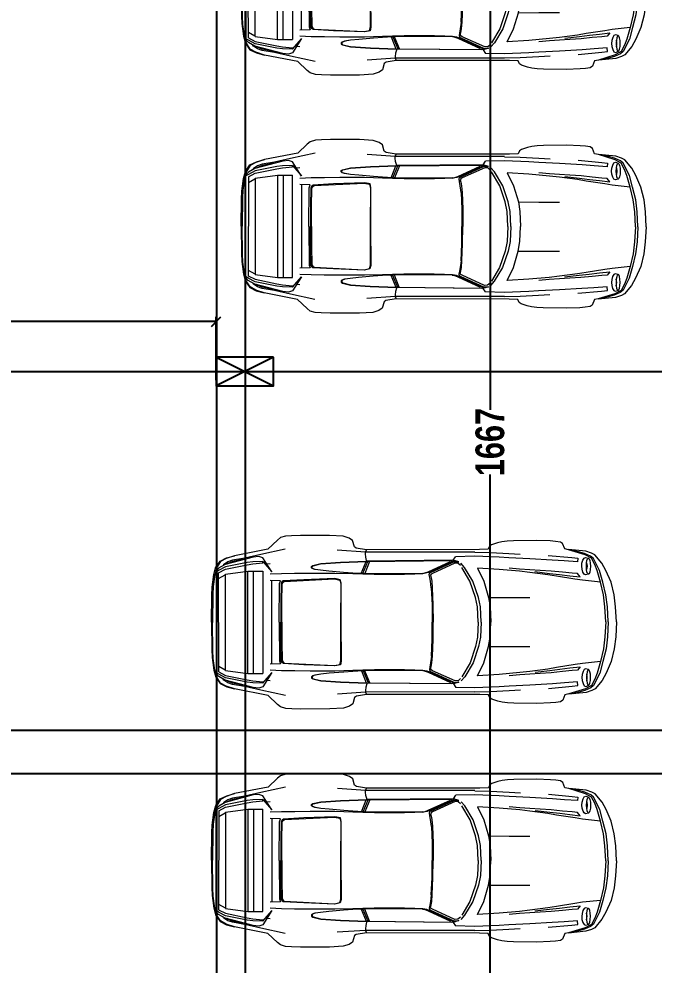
# Model space of a CAD drawing. Extents: x 250879 to 348495, y -51522 to -9360.
# Drawn here: x 337332 to 337996, y -45251 to -44262 of the extents above; entities that cross this region are included whole.
import ezdxf

# ---------------------------------------------------------------- set-up
doc = ezdxf.new("R2010")
doc.units = 0
doc.layers.get('0').update_dxf_attribs({"linetype": 'CONTINUOUS'})
doc.layers.get('DEFPOINTS').update_dxf_attribs({"color": 9, "linetype": 'CONTINUOUS'})
for name, color, linetype in [('AXIS', 1, 'CONTINUOUS'), ('COLUMN', 5, 'CONTINUOUS'), ('FURNITURE', 4, 'CONTINUOUS'), ('WALL', 7, 'CONTINUOUS')]:
    doc.layers.add(name, color=color, linetype=linetype)
doc.layers.add('FIGURES', color=153, linetype='CONTINUOUS', lineweight=0)
doc.layers.add('VIS', color=8, linetype='CONTINUOUS', lineweight=18)
doc.styles.add('CITYBLUEPRINT', font='cityb___.ttf', dxfattribs={"width": 0.8})
doc.dimstyles.new('50', dxfattribs={"dimtxt": 30, "dimasz": 10, "dimexe": 5, "dimexo": 6, "dimgap": 5, "dimtad": 0, "dimdec": 0, "dimdsep": 46, "dimtxsty": 'CITYBLUEPRINT', "dimblk1": 'OBLIQUE', "dimblk2": 'OBLIQUE', "dimsah": 1, "dimcen": 0.05, "dimdle": 0.03, "dimclrd": 24, "dimclre": 22, "dimclrt": 30, "dimadec": 0, "dimazin": 0, "dimtfac": 1, "dimtdec": 0, "dimtix": 1, "dimtmove": 0, "dimatfit": 3, "dimldrblk": 'OBLIQUE', "dimfxl": 1, "dimtolj": 1, "dimtzin": 0, "dimarcsym": 0})

# ---------------------------------------------------------------- blocks, each defined once
blk = doc.blocks.new('XREF1$0$02PCAR09')
at = {"color": 0, "linetype": 'ByBlock'}
for p, q in [((-136.04, 35.43), (-138.14, 34.83)), ((-133.57, 35.58), (-136.04, 35.43)), ((-129.86, 35.7), (-133.57, 35.58)), ((-117.88, 35.7), (-129.86, 35.7)), ((-112.33, 35.34), (-117.88, 35.7)), ((-109.85, 34.59), (-112.33, 35.34)), ((-139.39, 33.77), (-143.26, 30.05)), ((-138.14, 34.83), (-139.39, 33.77)), ((-108.47, 33.6), (-109.85, 34.59)), ((-107.73, 30.95), (-108.47, 33.6)), ((-52.16, 31.23), (-52.64, 29.95)), ((-51.29, 31.76), (-52.16, 31.23)), ((-48.85, 32.53), (-51.29, 31.76)), ((-47.09, 33.02), (-48.85, 32.53)), ((-44.85, 33.29), (-47.09, 33.02)), ((-42.26, 33.45), (-44.85, 33.29)), ((-32.75, 33.53), (-42.26, 33.45)), ((-27.18, 33.31), (-32.75, 33.53)), ((-24.96, 33.14), (-27.18, 33.31)), ((-22.98, 32.83), (-24.96, 33.14)), ((-22.13, 32.24), (-22.98, 32.83)), ((-21.22, 30), (-22.13, 32.24)), ((-157.04, 27.42), (-160.49, 26.23)), ((-160.29, 26.5), (-157.04, 27.42)), ((-143.26, 30.05), (-157.04, 27.42)), ((-146.25, 27.9), (-152.81, 26.43)), ((-136.16, 30.07), (-146.25, 27.9)), ((-103.18, 28.82), (-114.79, 29.59)), ((-107, 30.43), (-107.73, 30.95)), ((-102.8, 29.76), (-107, 30.43)), ((-103.18, 28.82), (-102.8, 29.76)), ((-58.2, 28.79), (-103.18, 28.82)), ((-103.18, 28.09), (-103.18, 28.82)), ((-103.06, 26.7), (-103.18, 28.09)), ((-56.22, 29.83), (-102.8, 29.76)), ((-58.2, 28.77), (-51.78, 28.55)), ((-52.64, 29.95), (-56.22, 29.83)), ((-51.78, 28.55), (-44.15, 28.14)), ((-44.15, 28.14), (-39.54, 27.93)), ((-28.03, 27.35), (-18.29, 26.45)), ((-19.65, 29.66), (-21.22, 30)), ((-12.48, 29.04), (-19.65, 29.78)), ((-12.79, 27.56), (-19.65, 29.66)), ((-13.04, 28.18), (-17.96, 29.55)), ((-10.59, 27.09), (-13.04, 28.18)), ((-10.26, 26.19), (-12.79, 27.56)), ((-10.14, 28.29), (-12.48, 29.04)), ((-8.78, 27.56), (-10.14, 28.29)), ((-5.94, 24.09), (-8.78, 27.56)), ((-164.79, 22.49), (-162.98, 25.22)), ((-162.81, 24.98), (-164.42, 22.49)), ((-160.88, 23.8), (-163.6, 22.32)), ((-162.98, 25.22), (-160.29, 26.5)), ((-160.49, 26.23), (-162.81, 24.98)), ((-161.5, 23.73), (-161.74, 23.33)), ((-159.78, 24.91), (-161.5, 23.73)), ((-149.39, 26.87), (-160.88, 23.8)), ((-151.85, 24.65), (-160.77, 22.81)), ((-160.77, 21.82), (-151.85, 23.66)), ((-159.78, 24.24), (-160.17, 23.99)), ((-157.91, 25.53), (-159.78, 24.91)), ((-157.91, 25.01), (-159.78, 24.24)), ((-152.81, 26.43), (-157.91, 25.53)), ((-153.83, 25.85), (-157.91, 25.01)), ((-153.47, 26.28), (-153.83, 25.85)), ((-149.51, 24.91), (-151.85, 24.65)), ((-151.85, 23.66), (-149.51, 24.04)), ((-145.43, 25.03), (-149.51, 24.91)), ((-149.51, 24.04), (-145.43, 24.53)), ((-147.04, 27.13), (-149.39, 26.87)), ((-145.43, 26.52), (-147.04, 27.13)), ((-141.73, 20.71), (-145.43, 26.52)), ((-145.43, 25.03), (-141.73, 20.73)), ((-145.43, 24.53), (-145.43, 25.03)), ((-142.39, 24.02), (-143.85, 23.95)), ((-124.86, 23.34), (-121.58, 24.14)), ((-124.69, 23.22), (-121.6, 24.01)), ((-121.6, 24.01), (-113.44, 24.57)), ((-121.58, 24.14), (-113.44, 24.69)), ((-113.44, 24.69), (-102.68, 25.08)), ((-113.44, 24.57), (-102.68, 24.96)), ((-104.9, 20.03), (-102.9, 24.96)), ((-104.22, 19.99), (-102.17, 24.96)), ((-101.45, 24.96), (-103.47, 19.98)), ((-102.68, 25.44), (-103.06, 26.7)), ((-67.1, 25.44), (-102.68, 25.06)), ((-102.68, 25.08), (-102.68, 25.44)), ((-102.68, 24.94), (-67.65, 25.32)), ((-102.68, 25.06), (-102.68, 24.94)), ((-77.45, 20.66), (-68.24, 24.88)), ((-67.39, 24.89), (-76.59, 20.66)), ((-76.17, 20.52), (-66.86, 24.77)), ((-66.4, 24.24), (-75.65, 20.03)), ((-66.42, 25.2), (-67.39, 24.89)), ((-67.1, 25.46), (-66.11, 26.89)), ((-67.1, 25.54), (-67.1, 25.54)), ((-64.81, 24.72), (-67.1, 25.46)), ((-66.86, 24.77), (-65.78, 24.81)), ((-65.14, 24.16), (-66.4, 24.24)), ((-58.32, 27.06), (-66.11, 26.89)), ((-65.78, 24.81), (-64.81, 24.72)), ((-64.13, 23.29), (-65.14, 24.16)), ((-62.4, 22.49), (-63.89, 24.21)), ((-48.2, 26.63), (-58.32, 27.06)), ((-44.15, 26.41), (-48.2, 26.63)), ((-35.6, 25.95), (-44.15, 26.41)), ((-26.33, 25.46), (-35.6, 25.95)), ((-21.41, 25.08), (-26.33, 25.46)), ((-16.03, 24.72), (-21.41, 25.08)), ((-18.29, 26.45), (-15.88, 26.19)), ((-15.88, 26.19), (-16.03, 24.72)), ((-14.22, 22.91), (-14.12, 24.14)), ((-14.12, 24.14), (-13.76, 25.41)), ((-13.76, 25.41), (-13.28, 26.26)), ((-13.28, 26.26), (-12.67, 26.55)), ((-12.67, 26.55), (-11.49, 26.19)), ((-12.31, 22.86), (-12.22, 24.26)), ((-12.22, 24.26), (-12.07, 25.22)), ((-12.22, 24.26), (-12.04, 22.86)), ((-12.07, 25.22), (-11.81, 25.93)), ((-11.81, 25.93), (-11.49, 26.19)), ((-11.49, 26.19), (-11.18, 25.93)), ((-11.18, 25.93), (-10.93, 25.22)), ((-10.93, 25.22), (-10.74, 24.13)), ((-10.74, 24.13), (-10.69, 22.86)), ((-9.43, 26.13), (-10.59, 27.09)), ((-8.9, 23.63), (-10.26, 26.19)), ((-6.9, 21.08), (-9.43, 26.13)), ((-7.91, 21.15), (-8.9, 23.63)), ((-4.27, 21.14), (-5.94, 24.09)), ((-166.21, 14.44), (-165.56, 19.69)), ((-165.19, 19.69), (-165.8, 14.82)), ((-165.56, 19.69), (-164.79, 22.49)), ((-164.42, 22.49), (-165.19, 19.69)), ((-163.6, 22.32), (-164.59, 21.21)), ((-163.6, 21.32), (-164.59, 20.71)), ((-164.59, -21.21), (-164.59, 21.21)), ((-160.77, 22.81), (-163.6, 21.32)), ((-163.6, 20.33), (-160.77, 21.82)), ((-163.6, 20.33), (-163.6, -20.33)), ((-163.6, 18.05), (-160.88, 19.53)), ((-160.77, 19.82), (-151.61, 21.07)), ((-160.77, 19.82), (-160.77, -19.82)), ((-151.61, 21.07), (-151.61, -21.07)), ((-151.61, 21.07), (-145.43, 21.07)), ((-149.26, 21.07), (-149.26, -21.19)), ((-145.43, -21.07), (-145.43, 21.07)), ((-137.77, 19.96), (-142.39, 19.75)), ((-132.34, 20.03), (-137.77, 19.96)), ((-126.04, 20.1), (-132.34, 20.03)), ((-115.78, 20.11), (-126.04, 20.1)), ((-125.42, 22.45), (-125.37, 22.96)), ((-125.08, 22.11), (-125.42, 22.45)), ((-125.37, 22.96), (-124.86, 23.34)), ((-125.15, 22.43), (-125.13, 22.84)), ((-124.89, 22.11), (-125.15, 22.43)), ((-125.13, 22.84), (-124.69, 23.22)), ((-124.01, 21.73), (-125.08, 22.11)), ((-123.84, 21.73), (-124.89, 22.11)), ((-121.62, 21.38), (-124.01, 21.73)), ((-121.62, 21.38), (-123.84, 21.73)), ((-118.22, 21.03), (-121.62, 21.38)), ((-112.19, 20.51), (-118.22, 21.03)), ((-108.37, 19.87), (-115.78, 20.11)), ((-108.37, 20.23), (-112.19, 20.51)), ((-104.22, 19.99), (-108.37, 20.23)), ((-104.27, 19.73), (-108.37, 19.87)), ((-99.56, 19.65), (-104.27, 19.73)), ((-99.52, 19.84), (-104.22, 19.99)), ((-87.11, 19.64), (-99.56, 19.65)), ((-87.11, 19.87), (-99.52, 19.84)), ((-82.86, 19.87), (-87.11, 19.87)), ((-82.86, 19.72), (-87.11, 19.64)), ((-79.67, 19.98), (-82.86, 19.87)), ((-79.63, 19.86), (-82.86, 19.72)), ((-79.67, 19.96), (-78.74, 20.2)), ((-77.89, 20.2), (-79.63, 19.86)), ((-78.74, 20.2), (-77.45, 20.66)), ((-77.21, 20.44), (-77.89, 20.2)), ((-76.59, 20.66), (-77.21, 20.44)), ((-76.95, 19.52), (-76.71, 20.25)), ((-76.73, 18.37), (-76.95, 19.52)), ((-76.71, 20.25), (-76.17, 20.52)), ((-76.22, 19.69), (-76.44, 19.24)), ((-75.65, 20.03), (-76.22, 19.69)), ((-60.22, 16.82), (-63.6, 22.49)), ((-58.97, 16.82), (-62.4, 22.49)), ((-57.13, 22.11), (-54.53, 16.8)), ((-48.2, 21.63), (-57.13, 22.11)), ((-39.78, 20.85), (-48.2, 21.63)), ((-39.78, 21.75), (-44.12, 22.11)), ((-35.6, 21.46), (-39.78, 21.75)), ((-35.6, 20.37), (-39.78, 20.85)), ((-31.38, 21.21), (-35.6, 21.46)), ((-28.21, 19.38), (-35.6, 20.37)), ((-33.48, 20.69), (-27.45, 19.99)), ((-26.79, 20.88), (-31.38, 21.21)), ((-27.45, 19.99), (-23.36, 19.5)), ((-22.2, 20.45), (-26.79, 20.88)), ((-23.36, 19.5), (-19.12, 18.97)), ((-18.2, 20.06), (-22.2, 20.45)), ((-16, 19.87), (-18.2, 20.06)), ((-14.89, 18.51), (-16, 19.87)), ((-14.12, 21.68), (-14.22, 22.91)), ((-13.76, 20.44), (-14.12, 21.68)), ((-13.28, 19.65), (-13.76, 20.44)), ((-12.67, 19.33), (-13.28, 19.65)), ((-11.49, 19.6), (-12.67, 19.33)), ((-12.24, 21.56), (-12.31, 22.86)), ((-12.04, 22.86), (-12.24, 21.56)), ((-12.07, 20.57), (-12.24, 21.58)), ((-11.81, 19.84), (-12.07, 20.57)), ((-11.49, 19.6), (-11.81, 19.84)), ((-11.18, 19.81), (-11.49, 19.6)), ((-10.93, 20.51), (-11.18, 19.81)), ((-10.74, 21.58), (-10.93, 20.51)), ((-10.69, 22.86), (-10.74, 21.58)), ((-6.56, 16.32), (-7.91, 21.15)), ((-5.57, 16.32), (-6.9, 21.08)), ((-2.17, 16.31), (-4.27, 21.14)), ((-138.14, 17.06), (-142.38, 17.26)), ((-141.73, 17.26), (-141.73, -17.16)), ((-138.66, 0), (-138.57, 15.9)), ((-138.57, 15.9), (-138.14, 17.06)), ((-137.9, 15.9), (-138.04, 8.28)), ((-137.51, 16.58), (-137.9, 15.9)), ((-137.56, 8.16), (-137.48, 15.78)), ((-136.98, 17.01), (-137.51, 16.58)), ((-137.48, 15.78), (-137.08, 16.44)), ((-137.08, 16.44), (-136.55, 16.78)), ((-128.55, 17.52), (-136.98, 17.01)), ((-136.55, 16.78), (-115.95, 17.82)), ((-115.76, 17.94), (-128.55, 17.52)), ((-115.95, 17.82), (-113.73, 17.36)), ((-113.56, 17.48), (-115.76, 17.94)), ((-113.73, 17.36), (-113.35, 15.95)), ((-113.2, 16.07), (-113.56, 17.48)), ((-113.4, -0.02), (-113.2, 16.07)), ((-113.35, 15.95), (-113.4, 0.02)), ((-76.42, 16.82), (-76.73, 18.37)), ((-76.44, 19.24), (-76.15, 18.22)), ((-76.1, 14.07), (-76.42, 16.82)), ((-76.15, 18.22), (-75.93, 16.82)), ((-75.93, 16.82), (-75.72, 13.98)), ((-60.22, 16.82), (-60.22, 16.82)), ((-58, 10.14), (-60.22, 16.82)), ((-56.75, 10.14), (-58.97, 16.82)), ((-54.53, 16.8), (-52.55, 10.14)), ((-24.62, 18.78), (-28.21, 19.38)), ((-17.01, 17.6), (-24.62, 18.78)), ((-19.12, 18.97), (-14.89, 18.51)), ((-13.95, 17.11), (-17.01, 17.6)), ((-6.56, 16.32), (-13.95, 17.11)), ((-5.26, 11.13), (-6.56, 16.32)), ((-4.27, 11.13), (-5.57, 16.32)), ((-0.87, 11.13), (-2.17, 16.31)), ((-166.35, 11.22), (-166.21, 14.44)), ((-165.8, 14.82), (-165.94, 11.59)), ((-76.1, 14.07), (-75.74, 7.15)), ((-75.72, 13.98), (-75.43, 7.15)), ((-166.57, 0.02), (-166.35, 11.22)), ((-165.94, 11.59), (-166.08, 0)), ((-138.04, 8.28), (-138.04, 0)), ((-137.56, 0), (-137.56, 8.16)), ((-57.13, 6.18), (-58, 10.14)), ((-55.9, 6.18), (-56.75, 10.14)), ((-52.55, 10.14), (-44.12, 10.09)), ((-52.55, 10.14), (-51.92, 6.18)), ((-44.12, 10.09), (-35.6, 10.09)), ((-4.7, 6.2), (-5.26, 11.13)), ((-3.7, 6.2), (-4.27, 11.13)), ((-0.31, 6.18), (-0.87, 11.13)), ((-75.74, 7.15), (-75.77, 0)), ((-75.43, 7.15), (-75.4, 0)), ((-56.89, 0), (-57.13, 6.18)), ((-55.64, 0), (-55.9, 6.18)), ((-51.92, 6.18), (-51.68, 0)), ((-4.39, 0), (-4.7, 6.2)), ((-3.4, 0), (-3.7, 6.2)), ((0, 0), (-0.31, 6.18)), ((-165.94, -11.59), (-166.08, 0)), ((-138.66, 0), (-138.57, -15.9)), ((-138.04, -8.28), (-138.04, 0)), ((-137.56, 0), (-137.56, -8.16)), ((-113.4, 0.02), (-113.2, -16.07)), ((-75.74, -7.15), (-75.77, 0)), ((-75.43, -7.15), (-75.4, 0)), ((-56.89, 0), (-57.13, -6.18)), ((-55.64, 0), (-55.9, -6.18)), ((-51.92, -6.18), (-51.68, 0)), ((-4.39, 0), (-4.7, -6.2)), ((-3.4, 0), (-3.7, -6.2)), ((0, 0), (-0.31, -6.18)), ((-166.57, -0.02), (-166.35, -11.22)), ((-113.35, -15.95), (-113.4, -0.02)), ((-76.1, -14.07), (-75.74, -7.15)), ((-75.72, -13.98), (-75.43, -7.15)), ((-57.13, -6.18), (-58, -10.14)), ((-55.9, -6.18), (-56.75, -10.14)), ((-52.55, -10.14), (-51.92, -6.18)), ((-4.7, -6.2), (-5.26, -11.13)), ((-3.7, -6.2), (-4.27, -11.13)), ((-0.31, -6.18), (-0.87, -11.13)), ((-166.35, -11.22), (-166.21, -14.44)), ((-165.8, -14.82), (-165.94, -11.59)), ((-137.9, -15.9), (-138.04, -8.28)), ((-137.56, -8.16), (-137.48, -15.78)), ((-58, -10.14), (-60.22, -16.82)), ((-56.75, -10.14), (-58.97, -16.82)), ((-54.53, -16.8), (-52.55, -10.14)), ((-52.55, -10.14), (-44.12, -10.09)), ((-44.12, -10.09), (-35.6, -10.09)), ((-5.26, -11.13), (-6.56, -16.32)), ((-4.27, -11.13), (-5.57, -16.32)), ((-0.87, -11.13), (-2.17, -16.31)), ((-166.21, -14.44), (-165.56, -19.69)), ((-165.19, -19.69), (-165.8, -14.82)), ((-76.1, -14.07), (-76.42, -16.82)), ((-75.93, -16.82), (-75.72, -13.98)), ((-163.6, -18.05), (-160.88, -19.53)), ((-138.14, -17.06), (-142.38, -17.26)), ((-138.57, -15.9), (-138.14, -17.06)), ((-137.51, -16.58), (-137.9, -15.9)), ((-136.98, -17.01), (-137.51, -16.58)), ((-137.48, -15.78), (-137.08, -16.44)), ((-137.08, -16.44), (-136.55, -16.78)), ((-128.55, -17.52), (-136.98, -17.01)), ((-136.55, -16.78), (-115.95, -17.82)), ((-115.76, -17.94), (-128.55, -17.52)), ((-115.95, -17.82), (-113.73, -17.36)), ((-113.56, -17.48), (-115.76, -17.94)), ((-113.73, -17.36), (-113.35, -15.95)), ((-113.2, -16.07), (-113.56, -17.48)), ((-76.73, -18.37), (-76.95, -19.52)), ((-76.42, -16.82), (-76.73, -18.37)), ((-76.44, -19.24), (-76.15, -18.22)), ((-76.22, -19.69), (-76.44, -19.24)), ((-76.15, -18.22), (-75.93, -16.82)), ((-60.22, -16.82), (-63.6, -22.49)), ((-58.97, -16.82), (-62.4, -22.49)), ((-60.22, -16.82), (-60.22, -16.82)), ((-57.13, -22.11), (-54.53, -16.8)), ((-28.21, -19.38), (-35.6, -20.37)), ((-24.62, -18.78), (-28.21, -19.38)), ((-17.01, -17.6), (-24.62, -18.78)), ((-23.36, -19.5), (-19.12, -18.97)), ((-19.12, -18.97), (-14.89, -18.51)), ((-13.95, -17.11), (-17.01, -17.6)), ((-14.89, -18.51), (-16, -19.87)), ((-6.56, -16.32), (-13.95, -17.11)), ((-12.67, -19.33), (-13.28, -19.65)), ((-11.49, -19.6), (-12.67, -19.33)), ((-6.56, -16.32), (-7.91, -21.15)), ((-5.57, -16.32), (-6.9, -21.08)), ((-2.17, -16.31), (-4.27, -21.14)), ((-165.56, -19.69), (-164.79, -22.49)), ((-164.42, -22.49), (-165.19, -19.69)), ((-164.79, -22.49), (-162.98, -25.22)), ((-163.6, -21.32), (-164.59, -20.71)), ((-163.6, -22.32), (-164.59, -21.21)), ((-162.81, -24.98), (-164.42, -22.49)), ((-163.6, -20.33), (-160.77, -21.82)), ((-160.77, -22.81), (-163.6, -21.32)), ((-160.88, -23.8), (-163.6, -22.32)), ((-161.5, -23.73), (-161.74, -23.33)), ((-160.77, -19.82), (-151.61, -21.07)), ((-160.77, -21.82), (-151.85, -23.66)), ((-151.85, -24.65), (-160.77, -22.81)), ((-151.61, -21.07), (-145.43, -21.07)), ((-141.73, -20.71), (-145.43, -26.52)), ((-145.43, -25.03), (-141.73, -20.73)), ((-137.77, -19.96), (-142.39, -19.75)), ((-132.34, -20.03), (-137.77, -19.96)), ((-126.04, -20.1), (-132.34, -20.03)), ((-115.78, -20.11), (-126.04, -20.1)), ((-125.08, -22.11), (-125.42, -22.45)), ((-125.42, -22.45), (-125.37, -22.96)), ((-125.37, -22.96), (-124.86, -23.34)), ((-124.89, -22.11), (-125.15, -22.43)), ((-125.15, -22.43), (-125.13, -22.84)), ((-125.13, -22.84), (-124.69, -23.22)), ((-124.01, -21.73), (-125.08, -22.11)), ((-123.84, -21.73), (-124.89, -22.11)), ((-124.86, -23.34), (-121.58, -24.14)), ((-124.69, -23.22), (-121.6, -24.01)), ((-121.62, -21.38), (-124.01, -21.73)), ((-121.62, -21.38), (-123.84, -21.73)), ((-118.22, -21.03), (-121.62, -21.38)), ((-112.19, -20.51), (-118.22, -21.03)), ((-108.37, -19.87), (-115.78, -20.11)), ((-108.37, -20.23), (-112.19, -20.51)), ((-104.27, -19.73), (-108.37, -19.87)), ((-104.22, -19.99), (-108.37, -20.23)), ((-104.9, -20.03), (-102.9, -24.96)), ((-99.56, -19.65), (-104.27, -19.73)), ((-99.52, -19.84), (-104.22, -19.99)), ((-104.22, -19.99), (-102.17, -24.96)), ((-101.45, -24.96), (-103.47, -19.98)), ((-87.11, -19.64), (-99.56, -19.65)), ((-87.11, -19.87), (-99.52, -19.84)), ((-82.86, -19.72), (-87.11, -19.64)), ((-82.86, -19.87), (-87.11, -19.87)), ((-79.63, -19.86), (-82.86, -19.72)), ((-79.67, -19.98), (-82.86, -19.87)), ((-79.67, -19.96), (-78.74, -20.2)), ((-77.89, -20.2), (-79.63, -19.86)), ((-78.74, -20.2), (-77.45, -20.66)), ((-77.21, -20.44), (-77.89, -20.2)), ((-77.45, -20.66), (-68.24, -24.88)), ((-76.59, -20.66), (-77.21, -20.44)), ((-76.95, -19.52), (-76.71, -20.25)), ((-76.71, -20.25), (-76.17, -20.52)), ((-67.39, -24.89), (-76.59, -20.66)), ((-75.65, -20.03), (-76.22, -19.69)), ((-76.17, -20.52), (-66.86, -24.77)), ((-66.4, -24.24), (-75.65, -20.03)), ((-64.13, -23.29), (-65.14, -24.16)), ((-62.4, -22.49), (-63.89, -24.21)), ((-48.2, -21.63), (-57.13, -22.11)), ((-39.78, -20.85), (-48.2, -21.63)), ((-39.78, -21.75), (-44.12, -22.11)), ((-35.6, -20.37), (-39.78, -20.85)), ((-35.6, -21.46), (-39.78, -21.75)), ((-31.38, -21.21), (-35.6, -21.46)), ((-33.48, -20.69), (-27.45, -19.99)), ((-26.79, -20.88), (-31.38, -21.21)), ((-27.45, -19.99), (-23.36, -19.5)), ((-22.2, -20.45), (-26.79, -20.88)), ((-18.2, -20.06), (-22.2, -20.45)), ((-16, -19.87), (-18.2, -20.06)), ((-14.12, -21.68), (-14.22, -22.91)), ((-14.22, -22.91), (-14.12, -24.14)), ((-13.76, -20.44), (-14.12, -21.68)), ((-13.28, -19.65), (-13.76, -20.44)), ((-12.24, -21.56), (-12.31, -22.86)), ((-12.31, -22.86), (-12.22, -24.26)), ((-12.07, -20.57), (-12.24, -21.58)), ((-12.04, -22.86), (-12.24, -21.56)), ((-12.22, -24.26), (-12.04, -22.86)), ((-11.81, -19.84), (-12.07, -20.57)), ((-11.49, -19.6), (-11.81, -19.84)), ((-11.18, -19.81), (-11.49, -19.6)), ((-10.93, -20.51), (-11.18, -19.81)), ((-10.74, -21.58), (-10.93, -20.51)), ((-10.69, -22.86), (-10.74, -21.58)), ((-10.74, -24.13), (-10.69, -22.86)), ((-6.9, -21.08), (-9.43, -26.13)), ((-7.91, -21.15), (-8.9, -23.63)), ((-4.27, -21.14), (-5.94, -24.09)), ((-162.98, -25.22), (-160.29, -26.5)), ((-160.49, -26.23), (-162.81, -24.98)), ((-159.78, -24.91), (-161.5, -23.73)), ((-149.39, -26.87), (-160.88, -23.8)), ((-157.04, -27.42), (-160.49, -26.23)), ((-160.29, -26.5), (-157.04, -27.42)), ((-159.78, -24.24), (-160.17, -23.99)), ((-157.91, -25.01), (-159.78, -24.24)), ((-157.91, -25.53), (-159.78, -24.91)), ((-153.83, -25.85), (-157.91, -25.01)), ((-152.81, -26.43), (-157.91, -25.53)), ((-153.47, -26.28), (-153.83, -25.85)), ((-146.25, -27.9), (-152.81, -26.43)), ((-151.85, -23.66), (-149.51, -24.04)), ((-149.51, -24.91), (-151.85, -24.65)), ((-149.51, -24.04), (-145.43, -24.53)), ((-145.43, -25.03), (-149.51, -24.91)), ((-147.04, -27.13), (-149.39, -26.87)), ((-145.43, -26.52), (-147.04, -27.13)), ((-145.43, -24.53), (-145.43, -25.03)), ((-142.39, -24.02), (-143.85, -23.95)), ((-121.6, -24.01), (-113.44, -24.57)), ((-121.58, -24.14), (-113.44, -24.69)), ((-113.44, -24.57), (-102.68, -24.96)), ((-113.44, -24.69), (-102.68, -25.08)), ((-103.06, -26.7), (-103.18, -28.09)), ((-102.68, -25.44), (-103.06, -26.7)), ((-102.68, -25.06), (-102.68, -24.94)), ((-102.68, -24.94), (-67.65, -25.32)), ((-67.1, -25.44), (-102.68, -25.06)), ((-102.68, -25.08), (-102.68, -25.44)), ((-66.42, -25.2), (-67.39, -24.89)), ((-64.81, -24.72), (-67.1, -25.46)), ((-67.1, -25.46), (-66.11, -26.89)), ((-67.1, -25.54), (-67.1, -25.54)), ((-66.86, -24.77), (-65.78, -24.81)), ((-65.14, -24.16), (-66.4, -24.24)), ((-58.32, -27.06), (-66.11, -26.89)), ((-65.78, -24.81), (-64.81, -24.72)), ((-48.2, -26.63), (-58.32, -27.06)), ((-44.15, -26.41), (-48.2, -26.63)), ((-35.6, -25.95), (-44.15, -26.41)), ((-26.33, -25.46), (-35.6, -25.95)), ((-28.03, -27.35), (-18.29, -26.45)), ((-21.41, -25.08), (-26.33, -25.46)), ((-16.03, -24.72), (-21.41, -25.08)), ((-18.29, -26.45), (-15.88, -26.19)), ((-15.88, -26.19), (-16.03, -24.72)), ((-14.12, -24.14), (-13.76, -25.41)), ((-13.76, -25.41), (-13.28, -26.26)), ((-13.28, -26.26), (-12.67, -26.55)), ((-10.59, -27.09), (-13.04, -28.18)), ((-10.26, -26.19), (-12.79, -27.56)), ((-12.67, -26.55), (-11.49, -26.19)), ((-12.22, -24.26), (-12.07, -25.22)), ((-12.07, -25.22), (-11.81, -25.93)), ((-11.81, -25.93), (-11.49, -26.19)), ((-11.49, -26.19), (-11.18, -25.93)), ((-11.18, -25.93), (-10.93, -25.22)), ((-10.93, -25.22), (-10.74, -24.13)), ((-9.43, -26.13), (-10.59, -27.09)), ((-8.9, -23.63), (-10.26, -26.19)), ((-5.94, -24.09), (-8.78, -27.56)), ((-143.26, -30.05), (-157.04, -27.42)), ((-136.16, -30.07), (-146.25, -27.9)), ((-139.39, -33.77), (-143.26, -30.05)), ((-103.18, -28.82), (-114.79, -29.59)), ((-107.73, -30.95), (-108.47, -33.6)), ((-107, -30.43), (-107.73, -30.95)), ((-102.8, -29.76), (-107, -30.43)), ((-103.18, -28.09), (-103.18, -28.82)), ((-58.2, -28.79), (-103.18, -28.82)), ((-103.18, -28.82), (-102.8, -29.76)), ((-56.22, -29.83), (-102.8, -29.76)), ((-58.2, -28.77), (-51.78, -28.55)), ((-52.64, -29.95), (-56.22, -29.83)), ((-52.16, -31.23), (-52.64, -29.95)), ((-51.78, -28.55), (-44.15, -28.14)), ((-44.15, -28.14), (-39.54, -27.93)), ((-21.22, -30), (-22.13, -32.24)), ((-19.65, -29.66), (-21.22, -30)), ((-12.79, -27.56), (-19.65, -29.66)), ((-12.48, -29.04), (-19.65, -29.78)), ((-13.04, -28.18), (-17.96, -29.55)), ((-10.14, -28.29), (-12.48, -29.04)), ((-8.78, -27.56), (-10.14, -28.29)), ((-138.14, -34.83), (-139.39, -33.77)), ((-136.04, -35.43), (-138.14, -34.83)), ((-109.85, -34.59), (-112.33, -35.34)), ((-108.47, -33.6), (-109.85, -34.59)), ((-51.29, -31.76), (-52.16, -31.23)), ((-48.85, -32.53), (-51.29, -31.76)), ((-47.09, -33.02), (-48.85, -32.53)), ((-44.85, -33.29), (-47.09, -33.02)), ((-42.26, -33.45), (-44.85, -33.29)), ((-32.75, -33.53), (-42.26, -33.45)), ((-27.18, -33.31), (-32.75, -33.53)), ((-24.96, -33.14), (-27.18, -33.31)), ((-22.98, -32.83), (-24.96, -33.14)), ((-22.13, -32.24), (-22.98, -32.83)), ((-133.57, -35.58), (-136.04, -35.43)), ((-129.86, -35.7), (-133.57, -35.58)), ((-117.88, -35.7), (-129.86, -35.7)), ((-112.33, -35.34), (-117.88, -35.7))]:
    blk.add_line(p, q, dxfattribs=at)
blk = doc.blocks.new('COLUMN')
at = {"layer": 'AXIS'}
for p, q in [((236924.7, -9644.26), (236984.7, -9674.26)), ((236984.7, -9644.26), (236924.7, -9674.26))]:
    blk.add_line(p, q, dxfattribs=at)
at = {"layer": 'COLUMN'}
blk.add_lwpolyline([(236924.7, -9644.26), (236984.7, -9644.26), (236984.7, -9674.26), (236924.7, -9674.26)], close=True, dxfattribs=at)
blk = doc.blocks.new('cbcb')
at = {"layer": 'AXIS'}
for p, q in [((328671.27, -10741.78), (328670.74, -14326.06)), ((327226.6, -12978.66), (329571.96, -12978.66)), ((329557.3, -13353.66), (327215.71, -13353.66))]:
    blk.add_line(p, q, dxfattribs=at)
at = {"layer": 'WALL', "linetype": 'Continuous', "xscale": -1}
blk.add_blockref('COLUMN', (565625.24, -3319.41), dxfattribs=at)
blk = doc.blocks.new('_Oblique')
at = {"color": 0, "lineweight": -2}
blk.add_line((-0.5, -0.5), (0.5, 0.5), dxfattribs=at)
blk = doc.blocks.new('*D2202')
at = {"layer": 'DEFPOINTS', "color": 0, "linetype": 'Continuous', "transparency": 16777216}
for p in [(337814.33, -43871.35), (337824.18, -45537.89), (337826.32, -45537.89)]:
    blk.add_point(p, dxfattribs=at)
at = {"layer": 'VIS', "color": 22, "linetype": 'Continuous', "lineweight": -2, "transparency": 16777216}
for p, q in [((337820.33, -43871.35), (337829.18, -43871.35)), ((337820.32, -45537.89), (337819.18, -45537.89))]:
    blk.add_line(p, q, dxfattribs=at)
at = {"layer": 'VIS', "color": 24, "linetype": 'Continuous', "lineweight": -2, "transparency": 16777216}
for p, q in [((337824.18, -43871.32), (337824.18, -44670.82)), ((337824.18, -45537.92), (337824.18, -44738.42))]:
    blk.add_line(p, q, dxfattribs=at)
at = {"layer": 'VIS', "color": 24, "linetype": 'Continuous', "lineweight": -2, "transparency": 16777216, "xscale": 10, "yscale": 10, "zscale": 10}
for p, rotation in [((337824.18, -43871.35), 90), ((337824.18, -45537.89), 270)]:
    blk.add_blockref('_Oblique', p, dxfattribs=dict(at, rotation=rotation))
at = {"layer": 'VIS', "color": 30, "linetype": 'Continuous', "lineweight": 5, "transparency": 16777216, "insert": (337824.18, -44704.62), "char_height": 30, "attachment_point": 5, "rotation": 90, "style": 'CITYBLUEPRINT'}
blk.add_mtext('\\A1;1667', dxfattribs=at)
blk = doc.blocks.new('*D2216')
at = {"layer": 'DEFPOINTS', "color": 0, "linetype": 'Continuous', "transparency": 16777216}
for p in [(336303.65, -45053.39), (338014.35, -45051.29), (338014.35, -45051.29)]:
    blk.add_point(p, dxfattribs=at)
at = {"layer": 'VIS', "color": 22, "linetype": 'Continuous', "lineweight": -2, "transparency": 16777216}
for p, q in [((336303.65, -45047.39), (336303.65, -45046.29)), ((338014.35, -45045.29), (338014.35, -45046.29))]:
    blk.add_line(p, q, dxfattribs=at)
at = {"layer": 'VIS', "color": 24, "linetype": 'Continuous', "lineweight": -2, "transparency": 16777216}
for p, q in [((336303.62, -45051.29), (337137.88, -45051.29)), ((338014.38, -45051.29), (337180.13, -45051.29))]:
    blk.add_line(p, q, dxfattribs=at)
at = {"layer": 'VIS', "color": 24, "linetype": 'Continuous', "lineweight": -2, "transparency": 16777216, "xscale": 10, "yscale": 10, "zscale": 10, "rotation": 180}
blk.add_blockref('_Oblique', (336303.65, -45051.29), dxfattribs=at)
at = {"layer": 'VIS', "color": 24, "linetype": 'Continuous', "lineweight": -2, "transparency": 16777216, "xscale": 10, "yscale": 10, "zscale": 10}
blk.add_blockref('_Oblique', (338014.35, -45051.29), dxfattribs=at)
at = {"layer": 'VIS', "color": 30, "linetype": 'Continuous', "lineweight": 5, "transparency": 16777216, "insert": (337159, -45051.29), "char_height": 30, "attachment_point": 5, "style": 'CITYBLUEPRINT'}
blk.add_mtext('\\A1;1711', dxfattribs=at)
blk = doc.blocks.new('*D2242')
at = {"layer": 'DEFPOINTS', "color": 0, "linetype": 'Continuous', "transparency": 16777216}
for p in [(337538.04, -44578.77), (336958.12, -44646.01), (337538.04, -44646.01)]:
    blk.add_point(p, dxfattribs=at)
at = {"layer": 'VIS', "color": 22, "linetype": 'Continuous', "lineweight": -2, "transparency": 16777216}
for p, q in [((336958.12, -44640.01), (336958.12, -44573.77)), ((337538.04, -44640.01), (337538.04, -44573.77))]:
    blk.add_line(p, q, dxfattribs=at)
at = {"layer": 'VIS', "color": 24, "linetype": 'Continuous', "lineweight": -2, "transparency": 16777216}
for p, q in [((336958.09, -44578.77), (337214.35, -44578.77)), ((337538.07, -44578.77), (337281.8, -44578.77))]:
    blk.add_line(p, q, dxfattribs=at)
at = {"layer": 'VIS', "color": 24, "linetype": 'Continuous', "lineweight": -2, "transparency": 16777216, "xscale": 10, "yscale": 10, "zscale": 10, "rotation": 180}
blk.add_blockref('_Oblique', (336958.12, -44578.77), dxfattribs=at)
at = {"layer": 'VIS', "color": 24, "linetype": 'Continuous', "lineweight": -2, "transparency": 16777216, "xscale": 10, "yscale": 10, "zscale": 10}
blk.add_blockref('_Oblique', (337538.04, -44578.77), dxfattribs=at)
at = {"layer": 'VIS', "color": 30, "linetype": 'Continuous', "lineweight": 5, "transparency": 16777216, "insert": (337248.08, -44578.77), "char_height": 30, "attachment_point": 5, "style": 'CITYBLUEPRINT'}
blk.add_mtext('\\A1;580', dxfattribs=at)

msp = doc.modelspace()

# ---------------------------------------------------------------- linework, layer by layer
at = {"layer": 'FURNITURE', "ltscale": 3}
msp.add_line((337538.87763, -45526.8832), (337538.87763, -42751.55403), dxfattribs=at)

# ---------------------------------------------------------------- block references
at = {"layer": 'FIGURES', "lineweight": 0}
for p, xscale, yscale, zscale, rotation in [((337987.18026, -44229.95237), -2.539999999841102, 2.539999999105928, 2.540000000000873, 180.076842413783), ((337987.18026, -44479.6839, -260.82678), 2.539999999841102, 2.539999999841102, 2.539999999841102, 359.923157586217), ((337956.17539, -44892.51115, -260.82678), -2.539999999841102, 2.539999999105928, 2.540000000000873, 180.076842413783), ((337956.17539, -45142.24268), 2.539999999841102, 2.539999999841102, 2.539999999841102, 359.923157586217)]:
    msp.add_blockref('XREF1$0$02PCAR09', p, dxfattribs=dict(at, xscale=xscale, yscale=yscale, zscale=zscale, rotation=rotation))
at = {"layer": 'VIS', "linetype": 'Continuous', "lineweight": 5}
msp.add_blockref('cbcb', (8897.49344, -31652.34999), dxfattribs=at)

# ---------------------------------------------------------------- dimensions: what is measured, and where the dimension line sits
dim = msp.add_linear_dim(base=(337824.18163, -45537.88968), p1=(337814.33267, -43871.35175), p2=(337826.318, -45537.88968), angle=90, dimstyle='50', override={"dimtmove": 1}, dxfattribs=at)
dim.commit()
dim.dimension.update_dxf_attribs({"geometry": '*D2202', "text_midpoint": (337824.18163, -44704.62071)})
dim = msp.add_linear_dim(base=(337538.03781, -44578.77086), p1=(336958.11581, -44646.01451), p2=(337538.03781, -44646.01451), dimstyle='50', dxfattribs=at)
dim.commit()
dim.dimension.update_dxf_attribs({"geometry": '*D2242', "text_midpoint": (337248.07681, -44578.77086)})
dim = msp.add_linear_dim(base=(338014.35451, -45051.295), p1=(336303.6533, -45053.38731), p2=(338014.35451, -45051.295), dimstyle='50', override={"dimtmove": 1}, dxfattribs=at)
dim.commit()
dim.dimension.update_dxf_attribs({"geometry": '*D2216', "text_midpoint": (337159.0039, -45051.295)})

doc.saveas('drawing.dxf')
